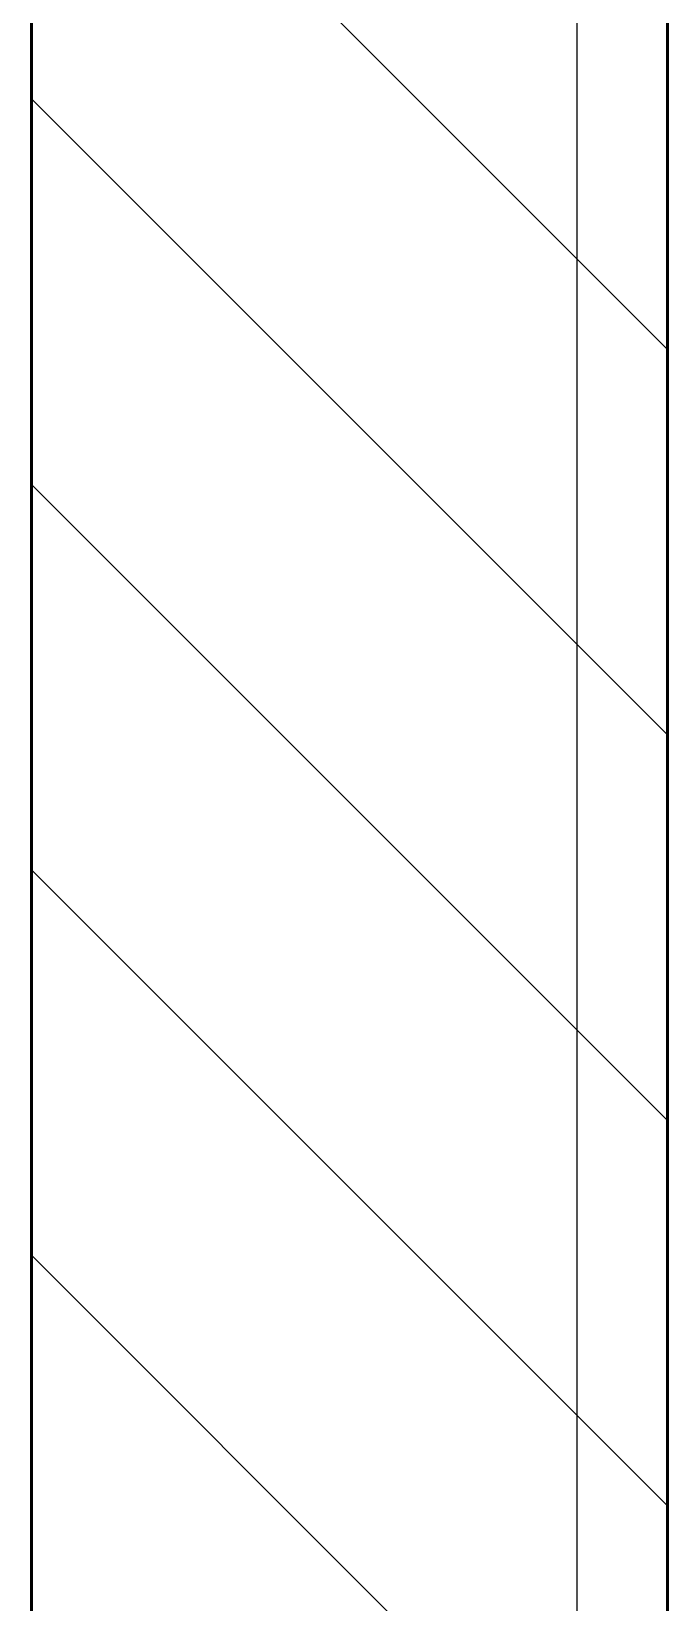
# Model space of a CAD drawing. Extents: x 0 to 756, y -25 to 420.
# Drawn here: x 387.28 to 394.28, y 352.87 to 370.16 of the extents above; entities that cross this region are included whole.
import ezdxf

# ---------------------------------------------------------------- set-up
doc = ezdxf.new("R2010")
doc.units = 0
doc.layers.get('0').update_dxf_attribs({"lineweight": 25})
for name, color, linetype, lineweight in [('A_Aussenwand', 7, 'Continuous', 25), ('ALLGEMEIN01', 7, 'Continuous', 13), ('WAND_HOLZ_TRAGEND', 7, 'Continuous', 13)]:
    doc.layers.add(name, color=color, linetype=linetype, lineweight=lineweight)
doc.layers.add('A_Geschossdecke', color=7, linetype='Continuous', lineweight=25, true_color=0x008080)

# ---------------------------------------------------------------- blocks, each defined once
blk = doc.blocks.new('Referenz-A0T78OQ1OY')
at = {"layer": 'ALLGEMEIN01', "color": 0}
blk.add_line((387.279, 38.476), (387.279, 384.533), dxfattribs=at)
at = {"layer": 'WAND_HOLZ_TRAGEND', "color": 0, "lineweight": 50}
for p, q in [((387.279, 391.533), (387.279, 31.476)), ((387.279, 225.775), (387.279, 391.533)), ((394.279, 31.476), (394.279, 391.533)), ((394.279, 391.533), (394.279, 225.775))]:
    blk.add_line(p, q, dxfattribs=at)
blk = doc.blocks.new('Wand-A0T78OQFOY', base_point=(387.279, 31.476))
at = {"color": 0, "linetype": 'ByBlock', "lineweight": -2, "ltscale": 0.25}
for p, q in [((394.279, 391.533), (394.279, 260.849)), ((387.279, 384.533), (387.279, 296.533))]:
    blk.add_line(p, q, dxfattribs=at)
at = {"color": 0, "lineweight": -2}
for p, q in [((387.279, 373.659), (394.279, 366.659)), ((387.279, 369.416), (394.279, 362.416)), ((387.279, 365.173), (394.279, 358.173)), ((387.279, 360.931), (394.279, 353.931)), ((387.279, 356.688), (394.279, 349.688))]:
    blk.add_line(p, q, dxfattribs=at)
blk = doc.blocks.new('Geschossdecke-A0T78ORTOY', base_point=(115.279, 32.476))
at = {"color": 0, "linetype": 'ByBlock', "lineweight": -2, "ltscale": 0.25}
blk.add_line((393.279, 390.533), (393.279, 32.476), dxfattribs=at)

msp = doc.modelspace()

# ---------------------------------------------------------------- block references
at = {"color": 8, "lineweight": 25, "ltscale": 0.25, "true_color": 0x808080}
msp.add_blockref('Referenz-A0T78OQ1OY', (0, 0), dxfattribs=at)
at = {"layer": 'A_Aussenwand', "ltscale": 0.25}
msp.add_blockref('Wand-A0T78OQFOY', (387.279, 31.476), dxfattribs=at)
at = {"layer": 'A_Geschossdecke', "ltscale": 0.25}
msp.add_blockref('Geschossdecke-A0T78ORTOY', (115.279, 32.476), dxfattribs=at)

doc.saveas('drawing.dxf')
